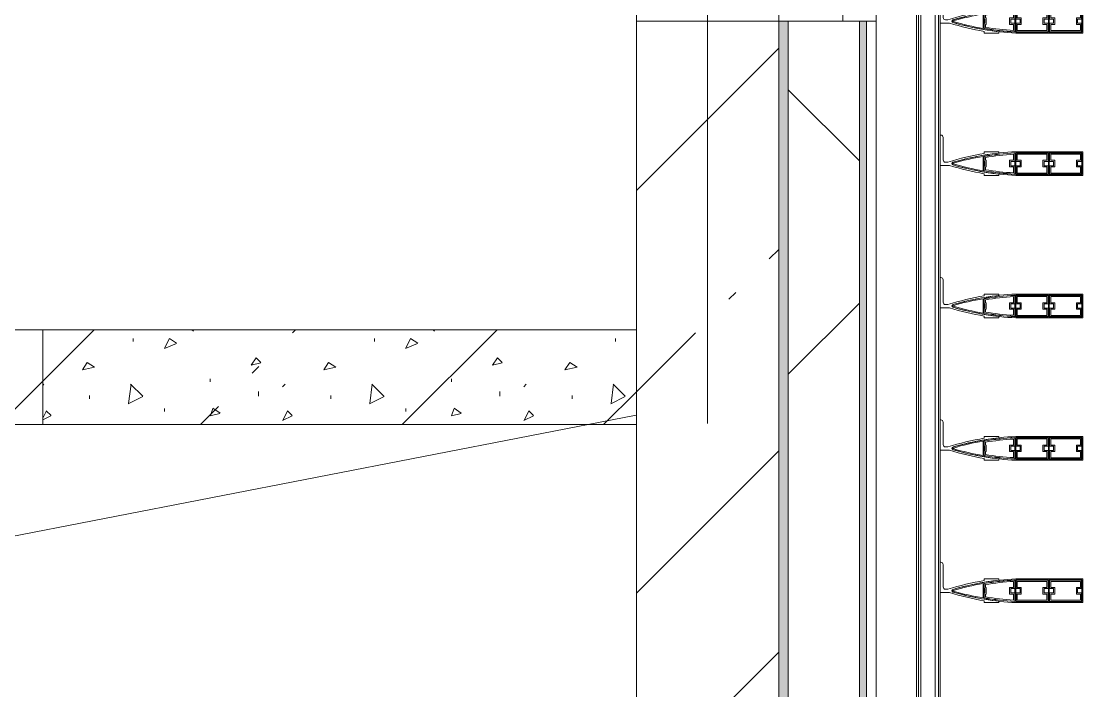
# Model space of a CAD drawing. Header units: millimetres. Extents: x 48966 to 155647, y -43515 to 26217.
# Drawn here: x 127486 to 129722, y -18644 to -17233 of the extents above; entities that cross this region are included whole.
import ezdxf

# ---------------------------------------------------------------- set-up
doc = ezdxf.new("R2010")
doc.units = ezdxf.units.MM
doc.linetypes.add('Осевые', pattern=[6350, 1270, -952.5, 3175, -952.5])
doc.linetypes.add('Сверху', pattern=[793.75, 476.25, -317.5])
for name, color, linetype, lineweight in [('Каркас_Импост', 7, 'Continuous', 9), ('Обобщенные модели', 7, 'Continuous', 9), ('Обобщенные модели-1', 7, 'Continuous', 18), ('Общие ребра', 7, 'Continuous', 9), ('Окна', 7, 'Continuous', 9), ('Окна-2', 7, 'Сверху', 9), ('Оси-2', 7, 'Осевые', 9), ('Остекление', 7, 'Continuous', 9), ('Перекрытия', 7, 'Continuous', 9), ('Стены', 7, 'Continuous', 9), ('Стены-1', 7, 'Continuous', 18), ('Черная _1 сплошная', 7, 'Continuous', 9), ('Штриховка разреза-1', 7, 'Continuous', 9)]:
    doc.layers.add(name, color=color, linetype=linetype, lineweight=lineweight)
doc.layers.add('Окна-1', color=7, linetype='Continuous', lineweight=9, true_color=0x804000)
pattern_1 = [(45, (0, 0), (-424.264, 424.264), [600, -100, 20, -100]), (45, (0, 424), (-424.264, 424.264), [])]
pattern_2 = [(0, (0, 0), (812.8, 203.2), [67.056, -542.544, 67.056, -542.544, -3251.2]), (0, (0, 0), (812.8, 203.2), [-1219.2, 67.056, -1152.144, 67.056, -542.544, -1422.4]), (0, (0, 0), (812.8, 203.2), [-3048, 67.056, -339.344, 67.056, -948.944]), (120, (304.8, 101.6), (-582.37636, 602.30545), [67.056, -542.544, 67.056, -542.544, -3251.2]), (120, (304.8, 101.6), (-582.37636, 602.30545), [-1219.2, 67.056, -1152.144, 67.056, -542.544, -1422.4]), (120, (304.8, 101.6), (-582.37636, 602.30545), [-3048, 67.056, -339.344, 67.056, -948.944]), (240, (406.4, 508), (-230.42364, -805.50545), [67.056, -542.544, 67.056, -542.544, -3251.2]), (240, (406.4, 508), (-230.42364, -805.50545), [-1219.2, 67.056, -1152.144, 67.056, -542.544, -1422.4]), (240, (406.4, 508), (-230.42364, -805.50545), [-3048, 67.056, -339.344, 67.056, -948.944])]
pattern_3 = [(326.31, (-17006.26, -128864), (1066.80005, -533.399), [201.168, -1722.033]), (326.31, (-16974.25, -128853.33), (1066.80005, -533.399), [201.168, -1722.033]), (326.31, (-16974.25, -128917.34), (1066.80005, -533.399), [201.168, -1722.033])]

# ---------------------------------------------------------------- blocks, each defined once
blk = doc.blocks.new('Обвязочная балка 1 - Обвязочная балка 1-1451838-План 5-го этажа на отм_ _12_600')
at = {"layer": 'Обобщенные модели'}
for p, q in [((129380.8, 11567.1), (129380.8, -26882.9)), ((129410.7, -26882.9), (129410.7, 11567.1))]:
    blk.add_line(p, q, dxfattribs=at)
at = {"layer": 'Обобщенные модели-1'}
for p, q in [((129371.6, 11567.1), (129371.6, -26882.9)), ((129375.6, -26882.9), (129375.6, 11567.1)), ((129417.6, 11567.1), (129417.6, -26882.9)), ((129421.6, -26882.9), (129421.6, 11567.1))]:
    blk.add_line(p, q, dxfattribs=at)
blk = doc.blocks.new('Профиль ламели422 - Профиль ламели-1581913-План 5-го этажа на отм_ _12_600')
at = {"layer": 'Обобщенные модели-1'}
for p, q in [((89806.9, 24507.1), (89806.9, 24366.2)), ((89856.9, 24507.1), (89806.9, 24507.1)), ((89809.1, 24436.5), (89809.1, 24504.9)), ((89809.1, 24504.9), (89854.7, 24504.9)), ((89827.4, 24504.4), (89809.6, 24504.4)), ((89809.6, 24504.4), (89809.6, 24437)), ((89812.1, 24439.5), (89812.1, 24501.9)), ((89812.1, 24501.9), (89824.9, 24501.9)), ((89824.9, 24501.9), (89824.9, 24493.5)), ((89827.4, 24496), (89827.4, 24504.4)), ((89854.2, 24504.4), (89836.3, 24504.4)), ((89836.3, 24504.4), (89836.3, 24496)), ((89838.8, 24493.5), (89838.8, 24501.9)), ((89838.8, 24501.9), (89851.7, 24501.9)), ((89851.7, 24501.9), (89851.7, 24439.5)), ((89854.2, 24437), (89854.2, 24504.4)), ((89854.7, 24504.9), (89854.7, 24436.5)), ((89856.9, 24366.2), (89856.9, 24507.1)), ((89824.9, 24493.5), (89838.8, 24493.5)), ((89836.3, 24496), (89827.4, 24496)), ((89854.7, 24436.5), (89809.1, 24436.5)), ((89809.1, 24434.6), (89854.7, 24434.6)), ((89809.1, 24366.2), (89809.1, 24434.6)), ((89809.6, 24437), (89827.4, 24437)), ((89827.4, 24434.1), (89809.6, 24434.1)), ((89809.6, 24434.1), (89809.6, 24366.7)), ((89824.9, 24439.5), (89812.1, 24439.5)), ((89812.1, 24369.2), (89812.1, 24431.6)), ((89812.1, 24431.6), (89824.9, 24431.6)), ((89838.8, 24447.9), (89824.9, 24447.9)), ((89824.9, 24447.9), (89824.9, 24439.5)), ((89824.9, 24431.6), (89824.9, 24423.2)), ((89827.4, 24437), (89827.4, 24445.4)), ((89827.4, 24445.4), (89836.3, 24445.4)), ((89827.4, 24425.7), (89827.4, 24434.1)), ((89836.3, 24445.4), (89836.3, 24437)), ((89836.3, 24437), (89854.2, 24437)), ((89854.2, 24434.1), (89836.3, 24434.1)), ((89836.3, 24434.1), (89836.3, 24425.7)), ((89838.8, 24439.5), (89838.8, 24447.9)), ((89851.7, 24439.5), (89838.8, 24439.5)), ((89838.8, 24423.2), (89838.8, 24431.6)), ((89838.8, 24431.6), (89851.7, 24431.6)), ((89851.7, 24431.6), (89851.7, 24369.2)), ((89854.2, 24366.7), (89854.2, 24434.1)), ((89854.7, 24434.6), (89854.7, 24366.2)), ((89824.9, 24423.2), (89838.8, 24423.2)), ((89836.3, 24425.7), (89827.4, 24425.7)), ((89854.7, 24366.2), (89809.1, 24366.2)), ((89809.1, 24364.3), (89854.6, 24364.3)), ((89809.6, 24366.7), (89827.4, 24366.7)), ((89827.4, 24363.8), (89809.6, 24363.8)), ((89824.9, 24369.2), (89812.1, 24369.2)), ((89838.8, 24377.6), (89824.9, 24377.6)), ((89824.9, 24377.6), (89824.9, 24369.2)), ((89827.4, 24366.7), (89827.4, 24375.1)), ((89827.4, 24375.1), (89836.3, 24375.1)), ((89827.4, 24355.4), (89827.4, 24363.8)), ((89836.3, 24375.1), (89836.3, 24366.7)), ((89836.3, 24366.7), (89854.2, 24366.7)), ((89854.2, 24363.8), (89836.3, 24363.8)), ((89836.3, 24363.8), (89836.3, 24355.4)), ((89838.8, 24369.2), (89838.8, 24377.6)), ((89851.7, 24369.2), (89838.8, 24369.2)), ((89812.2, 24361.3), (89824.9, 24361.3)), ((89824.9, 24361.3), (89824.9, 24352.9)), ((89824.9, 24352.9), (89838.8, 24352.9)), ((89836.3, 24355.4), (89827.4, 24355.4)), ((89838.8, 24352.9), (89838.8, 24361.3)), ((89838.8, 24361.3), (89851.5, 24361.3)), ((89809.8, 24330.1), (89806.9, 24330.1)), ((89806.9, 24330.1), (89806.9, 24299.7)), ((89856.8, 24330.1), (89853.9, 24330.1)), ((89856.8, 24299.7), (89856.8, 24330.1)), ((89806.9, 24299.7), (89810.5, 24299.7)), ((89847.4, 24299.2), (89816.3, 24299.2)), ((89816.6, 24297.3), (89847.1, 24297.3)), ((89816.8, 24299.7), (89827.4, 24299.7)), ((89824.9, 24302.2), (89818.9, 24302.2)), ((89838.8, 24303.5), (89824.9, 24303.5)), ((89824.9, 24303.5), (89824.9, 24302.2)), ((89827.4, 24299.7), (89827.4, 24301)), ((89827.4, 24301), (89836.3, 24301)), ((89836.3, 24301), (89836.3, 24299.7)), ((89836.3, 24299.7), (89846.9, 24299.7)), ((89838.8, 24302.2), (89838.8, 24303.5)), ((89844.8, 24302.2), (89838.8, 24302.2)), ((89853.2, 24299.7), (89856.8, 24299.7)), ((89771.9, 24208.1), (89771.9, 24207.1)), ((89823.9, 24213.1), (89776.9, 24213.1)), ((89828.9, 24223), (89828.9, 24218.1)), ((89835.9, 24207.1), (89835.9, 24226.3)), ((89771.9, 24207.1), (89835.9, 24207.1))]:
    blk.add_line(p, q, dxfattribs=at)
for centre, radius, start, end in [((90380.6, 24394.6), 574.5, 182.8338, 196.2258), ((90380.7, 24394.3), 572.3, 183.0109, 189.5715), ((90380.4, 24395.9), 571.8, 183.2193, 189.6867), ((89283.1, 24394.6), 574.5, 343.7742, 357.1662), ((89283.3, 24395.9), 571.8, 350.3133, 356.7807), ((89283, 24394.3), 572.3, 350.4285, 356.9891), ((90380.5, 24395.6), 569.3, 183.4571, 189.4457), ((89283.2, 24395.6), 569.3, 350.5543, 356.5429), ((90380.6, 24394.6), 574.5, 186.4465, 196.2576), ((89283.1, 24394.6), 574.5, 343.7424, 353.5535), ((90377.1, 24394.6), 574.5, 189.5084, 197.3712), ((90349, 24386.8), 539.8, 189.5428, 196.4344), ((89314.7, 24386.8), 539.8, 343.5656, 350.4572), ((89286.6, 24394.6), 574.5, 342.9661, 350.4916), ((89831.9, 24235.1), 3, 200, 340), ((89831.9, 24234.5), 2.84, 196.2576, 343.7424), ((89831.9, 24234.2), 0.645, 196.4344, 343.5656), ((89776.9, 24208.1), 5, 90, 180), ((89823.9, 24218.1), 5, 270, 0)]:
    blk.add_arc(centre, radius, start, end, dxfattribs=at)
blk = doc.blocks.new('Профиль ламели423 - Профиль ламели-1582177-План 5-го этажа на отм_ _12_600')
at = {"layer": 'Обобщенные модели-1'}
for p, q in [((89806.9, 24507.1), (89806.9, 24366.2)), ((89856.9, 24507.1), (89806.9, 24507.1)), ((89809.1, 24436.5), (89809.1, 24504.9)), ((89809.1, 24504.9), (89854.7, 24504.9)), ((89827.4, 24504.4), (89809.6, 24504.4)), ((89809.6, 24504.4), (89809.6, 24437)), ((89812.1, 24439.5), (89812.1, 24501.9)), ((89812.1, 24501.9), (89824.9, 24501.9)), ((89824.9, 24501.9), (89824.9, 24493.5)), ((89827.4, 24496), (89827.4, 24504.4)), ((89854.2, 24504.4), (89836.3, 24504.4)), ((89836.3, 24504.4), (89836.3, 24496)), ((89838.8, 24493.5), (89838.8, 24501.9)), ((89838.8, 24501.9), (89851.7, 24501.9)), ((89851.7, 24501.9), (89851.7, 24439.5)), ((89854.2, 24437), (89854.2, 24504.4)), ((89854.7, 24504.9), (89854.7, 24436.5)), ((89856.9, 24366.2), (89856.9, 24507.1)), ((89824.9, 24493.5), (89838.8, 24493.5)), ((89836.3, 24496), (89827.4, 24496)), ((89854.7, 24436.5), (89809.1, 24436.5)), ((89809.1, 24434.6), (89854.7, 24434.6)), ((89809.1, 24366.2), (89809.1, 24434.6)), ((89809.6, 24437), (89827.4, 24437)), ((89827.4, 24434.1), (89809.6, 24434.1)), ((89809.6, 24434.1), (89809.6, 24366.7)), ((89824.9, 24439.5), (89812.1, 24439.5)), ((89812.1, 24369.2), (89812.1, 24431.6)), ((89812.1, 24431.6), (89824.9, 24431.6)), ((89838.8, 24447.9), (89824.9, 24447.9)), ((89824.9, 24447.9), (89824.9, 24439.5)), ((89824.9, 24431.6), (89824.9, 24423.2)), ((89827.4, 24437), (89827.4, 24445.4)), ((89827.4, 24445.4), (89836.3, 24445.4)), ((89827.4, 24425.7), (89827.4, 24434.1)), ((89836.3, 24445.4), (89836.3, 24437)), ((89836.3, 24437), (89854.2, 24437)), ((89854.2, 24434.1), (89836.3, 24434.1)), ((89836.3, 24434.1), (89836.3, 24425.7)), ((89838.8, 24439.5), (89838.8, 24447.9)), ((89851.7, 24439.5), (89838.8, 24439.5)), ((89838.8, 24423.2), (89838.8, 24431.6)), ((89838.8, 24431.6), (89851.7, 24431.6)), ((89851.7, 24431.6), (89851.7, 24369.2)), ((89854.2, 24366.7), (89854.2, 24434.1)), ((89854.7, 24434.6), (89854.7, 24366.2)), ((89824.9, 24423.2), (89838.8, 24423.2)), ((89836.3, 24425.7), (89827.4, 24425.7)), ((89854.7, 24366.2), (89809.1, 24366.2)), ((89809.1, 24364.3), (89854.6, 24364.3)), ((89809.6, 24366.7), (89827.4, 24366.7)), ((89827.4, 24363.8), (89809.6, 24363.8)), ((89824.9, 24369.2), (89812.1, 24369.2)), ((89838.8, 24377.6), (89824.9, 24377.6)), ((89824.9, 24377.6), (89824.9, 24369.2)), ((89827.4, 24366.7), (89827.4, 24375.1)), ((89827.4, 24375.1), (89836.3, 24375.1)), ((89827.4, 24355.4), (89827.4, 24363.8)), ((89836.3, 24375.1), (89836.3, 24366.7)), ((89836.3, 24366.7), (89854.2, 24366.7)), ((89854.2, 24363.8), (89836.3, 24363.8)), ((89836.3, 24363.8), (89836.3, 24355.4)), ((89838.8, 24369.2), (89838.8, 24377.6)), ((89851.7, 24369.2), (89838.8, 24369.2)), ((89812.2, 24361.3), (89824.9, 24361.3)), ((89824.9, 24361.3), (89824.9, 24352.9)), ((89824.9, 24352.9), (89838.8, 24352.9)), ((89836.3, 24355.4), (89827.4, 24355.4)), ((89838.8, 24352.9), (89838.8, 24361.3)), ((89838.8, 24361.3), (89851.5, 24361.3)), ((89809.8, 24330.1), (89806.9, 24330.1)), ((89806.9, 24330.1), (89806.9, 24299.7)), ((89856.8, 24330.1), (89853.9, 24330.1)), ((89856.8, 24299.7), (89856.8, 24330.1)), ((89806.9, 24299.7), (89810.5, 24299.7)), ((89847.4, 24299.2), (89816.3, 24299.2)), ((89816.6, 24297.3), (89847.1, 24297.3)), ((89816.8, 24299.7), (89827.4, 24299.7)), ((89824.9, 24302.2), (89818.9, 24302.2)), ((89838.8, 24303.5), (89824.9, 24303.5)), ((89824.9, 24303.5), (89824.9, 24302.2)), ((89827.4, 24299.7), (89827.4, 24301)), ((89827.4, 24301), (89836.3, 24301)), ((89836.3, 24301), (89836.3, 24299.7)), ((89836.3, 24299.7), (89846.9, 24299.7)), ((89838.8, 24302.2), (89838.8, 24303.5)), ((89844.8, 24302.2), (89838.8, 24302.2)), ((89853.2, 24299.7), (89856.8, 24299.7)), ((89771.9, 24208.1), (89771.9, 24207.1)), ((89823.9, 24213.1), (89776.9, 24213.1)), ((89828.9, 24223), (89828.9, 24218.1)), ((89835.9, 24207.1), (89835.9, 24226.3)), ((89771.9, 24207.1), (89835.9, 24207.1))]:
    blk.add_line(p, q, dxfattribs=at)
for centre, radius, start, end in [((90380.6, 24394.6), 574.5, 182.8338, 196.2258), ((90380.7, 24394.3), 572.3, 183.0109, 189.5715), ((90380.4, 24395.9), 571.8, 183.2193, 189.6867), ((89283.1, 24394.6), 574.5, 343.7742, 357.1662), ((89283.3, 24395.9), 571.8, 350.3133, 356.7807), ((89283, 24394.3), 572.3, 350.4285, 356.9891), ((90380.5, 24395.6), 569.3, 183.4571, 189.4457), ((89283.2, 24395.6), 569.3, 350.5543, 356.5429), ((90380.6, 24394.6), 574.5, 186.4465, 196.2576), ((89283.1, 24394.6), 574.5, 343.7424, 353.5535), ((90377.1, 24394.6), 574.5, 189.5084, 197.3712), ((90349, 24386.8), 539.8, 189.5428, 196.4344), ((89314.7, 24386.8), 539.8, 343.5656, 350.4572), ((89286.6, 24394.6), 574.5, 342.9661, 350.4916), ((89831.9, 24235.1), 3, 200, 340), ((89831.9, 24234.5), 2.84, 196.2576, 343.7424), ((89831.9, 24234.2), 0.645, 196.4344, 343.5656), ((89776.9, 24208.1), 5, 90, 180), ((89823.9, 24218.1), 5, 270, 0)]:
    blk.add_arc(centre, radius, start, end, dxfattribs=at)
blk = doc.blocks.new('Профиль ламели424 - Профиль ламели-1582441-План 5-го этажа на отм_ _12_600')
at = {"layer": 'Обобщенные модели-1'}
for p, q in [((89806.9, 24507.1), (89806.9, 24366.2)), ((89856.9, 24507.1), (89806.9, 24507.1)), ((89809.1, 24436.5), (89809.1, 24504.9)), ((89809.1, 24504.9), (89854.7, 24504.9)), ((89827.4, 24504.4), (89809.6, 24504.4)), ((89809.6, 24504.4), (89809.6, 24437)), ((89812.1, 24439.5), (89812.1, 24501.9)), ((89812.1, 24501.9), (89824.9, 24501.9)), ((89824.9, 24501.9), (89824.9, 24493.5)), ((89827.4, 24496), (89827.4, 24504.4)), ((89854.2, 24504.4), (89836.3, 24504.4)), ((89836.3, 24504.4), (89836.3, 24496)), ((89838.8, 24493.5), (89838.8, 24501.9)), ((89838.8, 24501.9), (89851.7, 24501.9)), ((89851.7, 24501.9), (89851.7, 24439.5)), ((89854.2, 24437), (89854.2, 24504.4)), ((89854.7, 24504.9), (89854.7, 24436.5)), ((89856.9, 24366.2), (89856.9, 24507.1)), ((89824.9, 24493.5), (89838.8, 24493.5)), ((89836.3, 24496), (89827.4, 24496)), ((89854.7, 24436.5), (89809.1, 24436.5)), ((89809.1, 24434.6), (89854.7, 24434.6)), ((89809.1, 24366.2), (89809.1, 24434.6)), ((89809.6, 24437), (89827.4, 24437)), ((89827.4, 24434.1), (89809.6, 24434.1)), ((89809.6, 24434.1), (89809.6, 24366.7)), ((89824.9, 24439.5), (89812.1, 24439.5)), ((89812.1, 24369.2), (89812.1, 24431.6)), ((89812.1, 24431.6), (89824.9, 24431.6)), ((89838.8, 24447.9), (89824.9, 24447.9)), ((89824.9, 24447.9), (89824.9, 24439.5)), ((89824.9, 24431.6), (89824.9, 24423.2)), ((89827.4, 24437), (89827.4, 24445.4)), ((89827.4, 24445.4), (89836.3, 24445.4)), ((89827.4, 24425.7), (89827.4, 24434.1)), ((89836.3, 24445.4), (89836.3, 24437)), ((89836.3, 24437), (89854.2, 24437)), ((89854.2, 24434.1), (89836.3, 24434.1)), ((89836.3, 24434.1), (89836.3, 24425.7)), ((89838.8, 24439.5), (89838.8, 24447.9)), ((89851.7, 24439.5), (89838.8, 24439.5)), ((89838.8, 24423.2), (89838.8, 24431.6)), ((89838.8, 24431.6), (89851.7, 24431.6)), ((89851.7, 24431.6), (89851.7, 24369.2)), ((89854.2, 24366.7), (89854.2, 24434.1)), ((89854.7, 24434.6), (89854.7, 24366.2)), ((89824.9, 24423.2), (89838.8, 24423.2)), ((89836.3, 24425.7), (89827.4, 24425.7)), ((89854.7, 24366.2), (89809.1, 24366.2)), ((89809.1, 24364.3), (89854.6, 24364.3)), ((89809.6, 24366.7), (89827.4, 24366.7)), ((89827.4, 24363.8), (89809.6, 24363.8)), ((89824.9, 24369.2), (89812.1, 24369.2)), ((89838.8, 24377.6), (89824.9, 24377.6)), ((89824.9, 24377.6), (89824.9, 24369.2)), ((89827.4, 24366.7), (89827.4, 24375.1)), ((89827.4, 24375.1), (89836.3, 24375.1)), ((89827.4, 24355.4), (89827.4, 24363.8)), ((89836.3, 24375.1), (89836.3, 24366.7)), ((89836.3, 24366.7), (89854.2, 24366.7)), ((89854.2, 24363.8), (89836.3, 24363.8)), ((89836.3, 24363.8), (89836.3, 24355.4)), ((89838.8, 24369.2), (89838.8, 24377.6)), ((89851.7, 24369.2), (89838.8, 24369.2)), ((89812.2, 24361.3), (89824.9, 24361.3)), ((89824.9, 24361.3), (89824.9, 24352.9)), ((89824.9, 24352.9), (89838.8, 24352.9)), ((89836.3, 24355.4), (89827.4, 24355.4)), ((89838.8, 24352.9), (89838.8, 24361.3)), ((89838.8, 24361.3), (89851.5, 24361.3)), ((89809.8, 24330.1), (89806.9, 24330.1)), ((89806.9, 24330.1), (89806.9, 24299.7)), ((89856.8, 24330.1), (89853.9, 24330.1)), ((89856.8, 24299.7), (89856.8, 24330.1)), ((89806.9, 24299.7), (89810.5, 24299.7)), ((89847.4, 24299.2), (89816.3, 24299.2)), ((89816.6, 24297.3), (89847.1, 24297.3)), ((89816.8, 24299.7), (89827.4, 24299.7)), ((89824.9, 24302.2), (89818.9, 24302.2)), ((89838.8, 24303.5), (89824.9, 24303.5)), ((89824.9, 24303.5), (89824.9, 24302.2)), ((89827.4, 24299.7), (89827.4, 24301)), ((89827.4, 24301), (89836.3, 24301)), ((89836.3, 24301), (89836.3, 24299.7)), ((89836.3, 24299.7), (89846.9, 24299.7)), ((89838.8, 24302.2), (89838.8, 24303.5)), ((89844.8, 24302.2), (89838.8, 24302.2)), ((89853.2, 24299.7), (89856.8, 24299.7)), ((89771.9, 24208.1), (89771.9, 24207.1)), ((89823.9, 24213.1), (89776.9, 24213.1)), ((89828.9, 24223), (89828.9, 24218.1)), ((89835.9, 24207.1), (89835.9, 24226.3)), ((89771.9, 24207.1), (89835.9, 24207.1))]:
    blk.add_line(p, q, dxfattribs=at)
for centre, radius, start, end in [((90380.6, 24394.6), 574.5, 182.8338, 196.2258), ((90380.7, 24394.3), 572.3, 183.0109, 189.5715), ((90380.4, 24395.9), 571.8, 183.2193, 189.6867), ((89283.1, 24394.6), 574.5, 343.7742, 357.1662), ((89283.3, 24395.9), 571.8, 350.3133, 356.7807), ((89283, 24394.3), 572.3, 350.4285, 356.9891), ((90380.5, 24395.6), 569.3, 183.4571, 189.4457), ((89283.2, 24395.6), 569.3, 350.5543, 356.5429), ((90380.6, 24394.6), 574.5, 186.4465, 196.2576), ((89283.1, 24394.6), 574.5, 343.7424, 353.5535), ((90377.1, 24394.6), 574.5, 189.5084, 197.3712), ((90349, 24386.8), 539.8, 189.5428, 196.4344), ((89314.7, 24386.8), 539.8, 343.5656, 350.4572), ((89286.6, 24394.6), 574.5, 342.9661, 350.4916), ((89831.9, 24235.1), 3, 200, 340), ((89831.9, 24234.5), 2.84, 196.2576, 343.7424), ((89831.9, 24234.2), 0.645, 196.4344, 343.5656), ((89776.9, 24208.1), 5, 90, 180), ((89823.9, 24218.1), 5, 270, 0)]:
    blk.add_arc(centre, radius, start, end, dxfattribs=at)
blk = doc.blocks.new('Профиль ламели425 - Профиль ламели-1582705-План 5-го этажа на отм_ _12_600')
at = {"layer": 'Обобщенные модели-1'}
for p, q in [((89806.9, 24507.1), (89806.9, 24366.2)), ((89856.9, 24507.1), (89806.9, 24507.1)), ((89809.1, 24436.5), (89809.1, 24504.9)), ((89809.1, 24504.9), (89854.7, 24504.9)), ((89827.4, 24504.4), (89809.6, 24504.4)), ((89809.6, 24504.4), (89809.6, 24437)), ((89812.1, 24439.5), (89812.1, 24501.9)), ((89812.1, 24501.9), (89824.9, 24501.9)), ((89824.9, 24501.9), (89824.9, 24493.5)), ((89827.4, 24496), (89827.4, 24504.4)), ((89854.2, 24504.4), (89836.3, 24504.4)), ((89836.3, 24504.4), (89836.3, 24496)), ((89838.8, 24493.5), (89838.8, 24501.9)), ((89838.8, 24501.9), (89851.7, 24501.9)), ((89851.7, 24501.9), (89851.7, 24439.5)), ((89854.2, 24437), (89854.2, 24504.4)), ((89854.7, 24504.9), (89854.7, 24436.5)), ((89856.9, 24366.2), (89856.9, 24507.1)), ((89824.9, 24493.5), (89838.8, 24493.5)), ((89836.3, 24496), (89827.4, 24496)), ((89854.7, 24436.5), (89809.1, 24436.5)), ((89809.1, 24434.6), (89854.7, 24434.6)), ((89809.1, 24366.2), (89809.1, 24434.6)), ((89809.6, 24437), (89827.4, 24437)), ((89827.4, 24434.1), (89809.6, 24434.1)), ((89809.6, 24434.1), (89809.6, 24366.7)), ((89824.9, 24439.5), (89812.1, 24439.5)), ((89812.1, 24369.2), (89812.1, 24431.6)), ((89812.1, 24431.6), (89824.9, 24431.6)), ((89838.8, 24447.9), (89824.9, 24447.9)), ((89824.9, 24447.9), (89824.9, 24439.5)), ((89824.9, 24431.6), (89824.9, 24423.2)), ((89827.4, 24437), (89827.4, 24445.4)), ((89827.4, 24445.4), (89836.3, 24445.4)), ((89827.4, 24425.7), (89827.4, 24434.1)), ((89836.3, 24445.4), (89836.3, 24437)), ((89836.3, 24437), (89854.2, 24437)), ((89854.2, 24434.1), (89836.3, 24434.1)), ((89836.3, 24434.1), (89836.3, 24425.7)), ((89838.8, 24439.5), (89838.8, 24447.9)), ((89851.7, 24439.5), (89838.8, 24439.5)), ((89838.8, 24423.2), (89838.8, 24431.6)), ((89838.8, 24431.6), (89851.7, 24431.6)), ((89851.7, 24431.6), (89851.7, 24369.2)), ((89854.2, 24366.7), (89854.2, 24434.1)), ((89854.7, 24434.6), (89854.7, 24366.2)), ((89824.9, 24423.2), (89838.8, 24423.2)), ((89836.3, 24425.7), (89827.4, 24425.7)), ((89854.7, 24366.2), (89809.1, 24366.2)), ((89809.1, 24364.3), (89854.6, 24364.3)), ((89809.6, 24366.7), (89827.4, 24366.7)), ((89827.4, 24363.8), (89809.6, 24363.8)), ((89824.9, 24369.2), (89812.1, 24369.2)), ((89838.8, 24377.6), (89824.9, 24377.6)), ((89824.9, 24377.6), (89824.9, 24369.2)), ((89827.4, 24366.7), (89827.4, 24375.1)), ((89827.4, 24375.1), (89836.3, 24375.1)), ((89827.4, 24355.4), (89827.4, 24363.8)), ((89836.3, 24375.1), (89836.3, 24366.7)), ((89836.3, 24366.7), (89854.2, 24366.7)), ((89854.2, 24363.8), (89836.3, 24363.8)), ((89836.3, 24363.8), (89836.3, 24355.4)), ((89838.8, 24369.2), (89838.8, 24377.6)), ((89851.7, 24369.2), (89838.8, 24369.2)), ((89812.2, 24361.3), (89824.9, 24361.3)), ((89824.9, 24361.3), (89824.9, 24352.9)), ((89824.9, 24352.9), (89838.8, 24352.9)), ((89836.3, 24355.4), (89827.4, 24355.4)), ((89838.8, 24352.9), (89838.8, 24361.3)), ((89838.8, 24361.3), (89851.5, 24361.3)), ((89809.8, 24330.1), (89806.9, 24330.1)), ((89806.9, 24330.1), (89806.9, 24299.7)), ((89856.8, 24330.1), (89853.9, 24330.1)), ((89856.8, 24299.7), (89856.8, 24330.1)), ((89806.9, 24299.7), (89810.5, 24299.7)), ((89847.4, 24299.2), (89816.3, 24299.2)), ((89816.6, 24297.3), (89847.1, 24297.3)), ((89816.8, 24299.7), (89827.4, 24299.7)), ((89824.9, 24302.2), (89818.9, 24302.2)), ((89838.8, 24303.5), (89824.9, 24303.5)), ((89824.9, 24303.5), (89824.9, 24302.2)), ((89827.4, 24299.7), (89827.4, 24301)), ((89827.4, 24301), (89836.3, 24301)), ((89836.3, 24301), (89836.3, 24299.7)), ((89836.3, 24299.7), (89846.9, 24299.7)), ((89838.8, 24302.2), (89838.8, 24303.5)), ((89844.8, 24302.2), (89838.8, 24302.2)), ((89853.2, 24299.7), (89856.8, 24299.7)), ((89771.9, 24208.1), (89771.9, 24207.1)), ((89823.9, 24213.1), (89776.9, 24213.1)), ((89828.9, 24223), (89828.9, 24218.1)), ((89835.9, 24207.1), (89835.9, 24226.3)), ((89771.9, 24207.1), (89835.9, 24207.1))]:
    blk.add_line(p, q, dxfattribs=at)
for centre, radius, start, end in [((90380.6, 24394.6), 574.5, 182.8338, 196.2258), ((90380.7, 24394.3), 572.3, 183.0109, 189.5715), ((90380.4, 24395.9), 571.8, 183.2193, 189.6867), ((89283.1, 24394.6), 574.5, 343.7742, 357.1662), ((89283.3, 24395.9), 571.8, 350.3133, 356.7807), ((89283, 24394.3), 572.3, 350.4285, 356.9891), ((90380.5, 24395.6), 569.3, 183.4571, 189.4457), ((89283.2, 24395.6), 569.3, 350.5543, 356.5429), ((90380.6, 24394.6), 574.5, 186.4465, 196.2576), ((89283.1, 24394.6), 574.5, 343.7424, 353.5535), ((90377.1, 24394.6), 574.5, 189.5084, 197.3712), ((90349, 24386.8), 539.8, 189.5428, 196.4344), ((89314.7, 24386.8), 539.8, 343.5656, 350.4572), ((89286.6, 24394.6), 574.5, 342.9661, 350.4916), ((89831.9, 24235.1), 3, 200, 340), ((89831.9, 24234.5), 2.84, 196.2576, 343.7424), ((89831.9, 24234.2), 0.645, 196.4344, 343.5656), ((89776.9, 24208.1), 5, 90, 180), ((89823.9, 24218.1), 5, 270, 0)]:
    blk.add_arc(centre, radius, start, end, dxfattribs=at)
blk = doc.blocks.new('Профиль ламели426 - Профиль ламели-1582969-План 5-го этажа на отм_ _12_600')
at = {"layer": 'Обобщенные модели-1'}
for p, q in [((89806.9, 24507.1), (89806.9, 24366.2)), ((89856.9, 24507.1), (89806.9, 24507.1)), ((89809.1, 24436.5), (89809.1, 24504.9)), ((89809.1, 24504.9), (89854.7, 24504.9)), ((89827.4, 24504.4), (89809.6, 24504.4)), ((89809.6, 24504.4), (89809.6, 24437)), ((89812.1, 24439.5), (89812.1, 24501.9)), ((89812.1, 24501.9), (89824.9, 24501.9)), ((89824.9, 24501.9), (89824.9, 24493.5)), ((89827.4, 24496), (89827.4, 24504.4)), ((89854.2, 24504.4), (89836.3, 24504.4)), ((89836.3, 24504.4), (89836.3, 24496)), ((89838.8, 24493.5), (89838.8, 24501.9)), ((89838.8, 24501.9), (89851.7, 24501.9)), ((89851.7, 24501.9), (89851.7, 24439.5)), ((89854.2, 24437), (89854.2, 24504.4)), ((89854.7, 24504.9), (89854.7, 24436.5)), ((89856.9, 24366.2), (89856.9, 24507.1)), ((89824.9, 24493.5), (89838.8, 24493.5)), ((89836.3, 24496), (89827.4, 24496)), ((89854.7, 24436.5), (89809.1, 24436.5)), ((89809.1, 24434.6), (89854.7, 24434.6)), ((89809.1, 24366.2), (89809.1, 24434.6)), ((89809.6, 24437), (89827.4, 24437)), ((89827.4, 24434.1), (89809.6, 24434.1)), ((89809.6, 24434.1), (89809.6, 24366.7)), ((89824.9, 24439.5), (89812.1, 24439.5)), ((89812.1, 24369.2), (89812.1, 24431.6)), ((89812.1, 24431.6), (89824.9, 24431.6)), ((89838.8, 24447.9), (89824.9, 24447.9)), ((89824.9, 24447.9), (89824.9, 24439.5)), ((89824.9, 24431.6), (89824.9, 24423.2)), ((89827.4, 24437), (89827.4, 24445.4)), ((89827.4, 24445.4), (89836.3, 24445.4)), ((89827.4, 24425.7), (89827.4, 24434.1)), ((89836.3, 24445.4), (89836.3, 24437)), ((89836.3, 24437), (89854.2, 24437)), ((89854.2, 24434.1), (89836.3, 24434.1)), ((89836.3, 24434.1), (89836.3, 24425.7)), ((89838.8, 24439.5), (89838.8, 24447.9)), ((89851.7, 24439.5), (89838.8, 24439.5)), ((89838.8, 24423.2), (89838.8, 24431.6)), ((89838.8, 24431.6), (89851.7, 24431.6)), ((89851.7, 24431.6), (89851.7, 24369.2)), ((89854.2, 24366.7), (89854.2, 24434.1)), ((89854.7, 24434.6), (89854.7, 24366.2)), ((89824.9, 24423.2), (89838.8, 24423.2)), ((89836.3, 24425.7), (89827.4, 24425.7)), ((89854.7, 24366.2), (89809.1, 24366.2)), ((89809.1, 24364.3), (89854.6, 24364.3)), ((89809.6, 24366.7), (89827.4, 24366.7)), ((89827.4, 24363.8), (89809.6, 24363.8)), ((89824.9, 24369.2), (89812.1, 24369.2)), ((89838.8, 24377.6), (89824.9, 24377.6)), ((89824.9, 24377.6), (89824.9, 24369.2)), ((89827.4, 24366.7), (89827.4, 24375.1)), ((89827.4, 24375.1), (89836.3, 24375.1)), ((89827.4, 24355.4), (89827.4, 24363.8)), ((89836.3, 24375.1), (89836.3, 24366.7)), ((89836.3, 24366.7), (89854.2, 24366.7)), ((89854.2, 24363.8), (89836.3, 24363.8)), ((89836.3, 24363.8), (89836.3, 24355.4)), ((89838.8, 24369.2), (89838.8, 24377.6)), ((89851.7, 24369.2), (89838.8, 24369.2)), ((89812.2, 24361.3), (89824.9, 24361.3)), ((89824.9, 24361.3), (89824.9, 24352.9)), ((89824.9, 24352.9), (89838.8, 24352.9)), ((89836.3, 24355.4), (89827.4, 24355.4)), ((89838.8, 24352.9), (89838.8, 24361.3)), ((89838.8, 24361.3), (89851.5, 24361.3)), ((89809.8, 24330.1), (89806.9, 24330.1)), ((89806.9, 24330.1), (89806.9, 24299.7)), ((89856.8, 24330.1), (89853.9, 24330.1)), ((89856.8, 24299.7), (89856.8, 24330.1)), ((89806.9, 24299.7), (89810.5, 24299.7)), ((89847.4, 24299.2), (89816.3, 24299.2)), ((89816.6, 24297.3), (89847.1, 24297.3)), ((89816.8, 24299.7), (89827.4, 24299.7)), ((89824.9, 24302.2), (89818.9, 24302.2)), ((89838.8, 24303.5), (89824.9, 24303.5)), ((89824.9, 24303.5), (89824.9, 24302.2)), ((89827.4, 24299.7), (89827.4, 24301)), ((89827.4, 24301), (89836.3, 24301)), ((89836.3, 24301), (89836.3, 24299.7)), ((89836.3, 24299.7), (89846.9, 24299.7)), ((89838.8, 24302.2), (89838.8, 24303.5)), ((89844.8, 24302.2), (89838.8, 24302.2)), ((89853.2, 24299.7), (89856.8, 24299.7)), ((89771.9, 24208.1), (89771.9, 24207.1)), ((89823.9, 24213.1), (89776.9, 24213.1)), ((89828.9, 24223), (89828.9, 24218.1)), ((89835.9, 24207.1), (89835.9, 24226.3)), ((89771.9, 24207.1), (89835.9, 24207.1))]:
    blk.add_line(p, q, dxfattribs=at)
for centre, radius, start, end in [((90380.6, 24394.6), 574.5, 182.8338, 196.2258), ((90380.7, 24394.3), 572.3, 183.0109, 189.5715), ((90380.4, 24395.9), 571.8, 183.2193, 189.6867), ((89283.1, 24394.6), 574.5, 343.7742, 357.1662), ((89283.3, 24395.9), 571.8, 350.3133, 356.7807), ((89283, 24394.3), 572.3, 350.4285, 356.9891), ((90380.5, 24395.6), 569.3, 183.4571, 189.4457), ((89283.2, 24395.6), 569.3, 350.5543, 356.5429), ((90380.6, 24394.6), 574.5, 186.4465, 196.2576), ((89283.1, 24394.6), 574.5, 343.7424, 353.5535), ((90377.1, 24394.6), 574.5, 189.5084, 197.3712), ((90349, 24386.8), 539.8, 189.5428, 196.4344), ((89314.7, 24386.8), 539.8, 343.5656, 350.4572), ((89286.6, 24394.6), 574.5, 342.9661, 350.4916), ((89831.9, 24235.1), 3, 200, 340), ((89831.9, 24234.5), 2.84, 196.2576, 343.7424), ((89831.9, 24234.2), 0.645, 196.4344, 343.5656), ((89776.9, 24208.1), 5, 90, 180), ((89823.9, 24218.1), 5, 270, 0)]:
    blk.add_arc(centre, radius, start, end, dxfattribs=at)
blk = doc.blocks.new('Окно 2-Распашное - Один переплет с многокамерным стеклопакетом - 30674-99 - ОК-1 1200-1800-V30-План 5-го этажа на отм_ _12_600')
at = {"layer": 'Остекление'}
h = blk.add_hatch(dxfattribs=at)
h.set_pattern_fill('FP_22', color=256, style=0, pattern_type=2)
h.set_pattern_definition(pattern_3)
h.paths.add_polyline_path([(-70, 66.5), (-458, 66.5), (-458, 62.5), (-70, 62.5)], flags=0)
h.paths.add_polyline_path([(-70, 38.5), (-458, 38.5), (-458, 34.5), (-70, 34.5)], flags=0)
h = blk.add_hatch(dxfattribs=at)
h.set_pattern_fill('FP_22', color=256, style=0, pattern_type=2)
h.set_pattern_definition(pattern_3)
h.paths.add_polyline_path([(458, 66.5), (70, 66.5), (70, 62.5), (458, 62.5)], flags=0)
h.paths.add_polyline_path([(458, 34.5), (458, 38.5), (70, 38.5), (70, 34.5), (405.2, 34.5)], flags=0)
at = {"layer": 'Каркас_Импост'}
for p, q in [((-550, 102.5), (-550, 32.5)), ((-487, 102.5), (-550, 102.5)), ((-487, 88.5), (-487, 102.5)), ((-487, 102.5), (-41, 102.5)), ((-487, 88.5), (-487, 102.5)), ((41, 102.5), (-41, 102.5)), ((-41, 102.5), (-41, 88.5)), ((-41, 88.5), (-41, 102.5)), ((41, 88.5), (41, 102.5)), ((41, 102.5), (487, 102.5)), ((41, 102.5), (41, 88.5)), ((550, 102.5), (487, 102.5)), ((487, 102.5), (487, 88.5)), ((487, 102.5), (487, 88.5)), ((550, 32.5), (550, 102.5)), ((-507, 32.5), (-507, 88.5)), ((-507, 88.5), (-487, 88.5)), ((-21, 88.5), (-507, 88.5)), ((-507, 32.5), (-507, 88.5)), ((-438, 86.5), (-495, 86.5)), ((-495, 86.5), (-495, 30.5)), ((-41, 88.5), (-487, 88.5)), ((-438, 66.5), (-438, 86.5)), ((-90, 86.5), (-438, 86.5)), ((-438, 86.5), (-438, 66.5)), ((-33, 86.5), (-90, 86.5)), ((-90, 86.5), (-90, 66.5)), ((-90, 86.5), (-90, 66.5)), ((-41, 88.5), (-21, 88.5)), ((-33, 30.5), (-33, 86.5)), ((-21, 88.5), (-21, 32.5)), ((-21, 32.5), (-21, 88.5)), ((21, 32.5), (21, 88.5)), ((21, 88.5), (41, 88.5)), ((21, 88.5), (21, 32.5)), ((507, 88.5), (21, 88.5)), ((90, 86.5), (33, 86.5)), ((33, 86.5), (33, 30.5)), ((487, 88.5), (41, 88.5)), ((90, 66.5), (90, 86.5)), ((90, 66.5), (90, 86.5)), ((438, 86.5), (90, 86.5)), ((438, 86.5), (438, 66.5)), ((495, 86.5), (438, 86.5)), ((438, 66.5), (438, 86.5)), ((487, 88.5), (507, 88.5)), ((495, 30.5), (495, 86.5)), ((507, 88.5), (507, 32.5)), ((507, 88.5), (507, 32.5)), ((-458, 34.5), (-458, 66.5)), ((-458, 66.5), (-438, 66.5)), ((-70, 66.5), (-458, 66.5)), ((-458, 66.5), (-458, 34.5)), ((-438, 66.5), (-90, 66.5)), ((-90, 66.5), (-70, 66.5)), ((-70, 66.5), (-70, 34.5)), ((-70, 66.5), (-70, 34.5)), ((70, 34.5), (70, 66.5)), ((70, 66.5), (90, 66.5)), ((458, 66.5), (70, 66.5)), ((70, 34.5), (70, 66.5)), ((90, 66.5), (438, 66.5)), ((438, 66.5), (458, 66.5)), ((458, 66.5), (458, 34.5)), ((458, 34.5), (458, 66.5)), ((-550, 32.5), (-507, 32.5)), ((-495, 30.5), (-515, 30.5)), ((-515, 30.5), (-515, 16.5)), ((-495, 32.5), (-507, 32.5)), ((-438, 34.5), (-458, 34.5)), ((-458, 34.5), (-70, 34.5)), ((-438, 16.5), (-438, 34.5)), ((-90, 34.5), (-438, 34.5)), ((-438, 34.5), (-438, 16.5)), ((-70, 34.5), (-90, 34.5)), ((-90, 34.5), (-90, 16.5)), ((-90, 34.5), (-90, 16.5)), ((-21, 32.5), (-33, 32.5)), ((-13, 30.5), (-33, 30.5)), ((-21, 32.5), (21, 32.5)), ((-13, 16.5), (-13, 30.5)), ((33, 30.5), (13, 30.5)), ((13, 30.5), (13, 16.5)), ((33, 32.5), (21, 32.5)), ((90, 34.5), (70, 34.5)), ((70, 34.5), (458, 34.5)), ((90, 16.5), (90, 34.5)), ((90, 16.5), (90, 34.5)), ((438, 34.5), (90, 34.5)), ((458, 34.5), (438, 34.5)), ((438, 34.5), (438, 16.5)), ((438, 16.5), (438, 34.5)), ((507, 32.5), (495, 32.5)), ((515, 30.5), (495, 30.5)), ((507, 32.5), (550, 32.5)), ((515, 16.5), (515, 30.5)), ((-515, 16.5), (-438, 16.5)), ((-438, 16.5), (-90, 16.5)), ((-90, 16.5), (-13, 16.5)), ((13, 16.5), (90, 16.5)), ((90, 16.5), (438, 16.5)), ((438, 16.5), (515, 16.5))]:
    blk.add_line(p, q, dxfattribs=at)
at = {"layer": 'Окна'}
for p, q in [((-437.6, 102.5), (-487, 102.5)), ((-487, 102.5), (-474.6, 102.5)), ((-53.3, 102.5), (-41, 102.5)), ((53.3, 102.5), (41, 102.5)), ((438.2, 102.5), (487, 102.5)), ((487, 102.5), (474.8, 102.5)), ((-70, 62.5), (-458, 62.5)), ((-458, 52.5), (-458, 62.5)), ((-458, 52.5), (-70, 52.5)), ((-70, 48.5), (-458, 48.5)), ((-458, 38.5), (-458, 48.5)), ((-85, 62.5), (-443, 62.5)), ((-443, 52.5), (-85, 52.5)), ((-85, 48.5), (-443, 48.5)), ((-70, 62.5), (-70, 52.5)), ((-70, 48.5), (-70, 38.5)), ((70, 52.5), (70, 62.5)), ((458, 62.5), (70, 62.5)), ((70, 52.5), (458, 52.5)), ((70, 38.5), (70, 48.5)), ((458, 48.5), (70, 48.5)), ((443, 62.5), (85, 62.5)), ((85, 52.5), (443, 52.5)), ((443, 48.5), (85, 48.5)), ((458, 62.5), (458, 52.5)), ((458, 48.5), (458, 38.5)), ((-458, 38.5), (-70, 38.5)), ((-443, 38.5), (-85, 38.5)), ((70, 38.5), (458, 38.5)), ((85, 38.5), (443, 38.5))]:
    blk.add_line(p, q, dxfattribs=at)
at = {"layer": 'Окна-1'}
for p, q in [((-600, 102.5), (-600, 32.5)), ((-550, 102.5), (-600, 102.5)), ((-550, 32.5), (-550, 102.5)), ((550, 102.5), (-550, 102.5)), ((-550, 32.5), (-550, 102.5)), ((600, 102.5), (550, 102.5)), ((550, 102.5), (550, 32.5)), ((550, 32.5), (550, 102.5)), ((600, 32.5), (600, 102.5)), ((-600, 32.5), (-550, 32.5)), ((-550, 32.5), (-495, 32.5)), ((-33, 32.5), (33, 32.5)), ((495, 32.5), (550, 32.5)), ((550, 32.5), (600, 32.5))]:
    blk.add_line(p, q, dxfattribs=at)
at = {"layer": 'Остекление'}
for p, q in [((-70, 66.5), (-458, 66.5)), ((-458, 66.5), (-458, 62.5)), ((-458, 62.5), (-70, 62.5)), ((-70, 52.5), (-458, 52.5)), ((-458, 52.5), (-458, 48.5)), ((-458, 48.5), (-70, 48.5)), ((-70, 62.5), (-70, 66.5)), ((-70, 48.5), (-70, 52.5)), ((70, 66.5), (70, 62.5)), ((458, 66.5), (70, 66.5)), ((70, 62.5), (458, 62.5)), ((70, 52.5), (70, 48.5)), ((458, 52.5), (70, 52.5)), ((70, 48.5), (458, 48.5)), ((458, 62.5), (458, 66.5)), ((458, 48.5), (458, 52.5)), ((-70, 38.5), (-458, 38.5)), ((-458, 38.5), (-458, 34.5)), ((-458, 34.5), (-70, 34.5)), ((-70, 34.5), (-70, 38.5)), ((70, 38.5), (70, 34.5)), ((458, 38.5), (70, 38.5)), ((70, 34.5), (458, 34.5)), ((458, 34.5), (458, 38.5))]:
    blk.add_line(p, q, dxfattribs=at)
blk = doc.blocks.new('M_Окно-Квадратный проем - 1200 x 1800 mm-1796776-План 5-го этажа на отм_ _12_600')
at = {"layer": 'Окна'}
for p, q in [((-608.2, -150), (-608.2, 150)), ((591.8, 150), (591.8, -150))]:
    blk.add_line(p, q, dxfattribs=at)
at = {"layer": 'Окна-2'}
for p, q in [((-608.2, 150), (591.8, 150)), ((591.8, -150), (-608.2, -150))]:
    blk.add_line(p, q, dxfattribs=at)

msp = doc.modelspace()

# ---------------------------------------------------------------- hatches: boundary and pattern name
at = {"layer": 'Штриховка разреза-1'}
h = msp.add_hatch(dxfattribs=at)
h.set_pattern_fill('FP_8', color=256, style=0, pattern_type=2)
h.set_pattern_definition(pattern_2)
h.paths.add_polyline_path([(129101.5, -26882.9), (129101.5, -25632.9), (129081.5, -25632.9), (129081.5, -26882.9)], flags=0)
h.paths.add_polyline_path([(129101.5, -24432.9), (129101.5, -23232.9), (129081.5, -23232.9), (129081.5, -24432.9)], flags=0)
h.paths.add_polyline_path([(129101.5, -22032.9), (129101.5, -17232.9), (129081.5, -17232.9), (129081.5, -22032.9)], flags=0)
h.paths.add_polyline_path([(129101.5, -16032.9), (129101.5, 9767.1), (129081.5, 9767.1), (129081.5, -16032.9)], flags=0)
h.paths.add_polyline_path([(129081.5, 10967.1), (129101.5, 10967.1), (129101.5, 11593.3), (129081.5, 11593.3), (129081.5, 11127.6)], flags=0)
h = msp.add_hatch(dxfattribs=at)
h.set_pattern_fill('FP_9', color=256, style=0, pattern_type=2)
h.set_pattern_definition([(45, (0, 0), (-707.107, 707.107), []), (135, (0, 0), (-707.107, -707.107), [])])
h.paths.add_polyline_path([(129101.5, -26882.9), (129251.5, -26882.4), (129251.5, -25632.9), (129101.5, -25632.9), (129101.5, -26882.4)], flags=0)
h.paths.add_polyline_path([(129216.5, -24432.9), (129251.5, -24432.9), (129251.5, -23232.9), (129101.5, -23232.9), (129101.5, -24432.9)], flags=0)
h.paths.add_polyline_path([(129216.5, -22032.9), (129251.5, -22032.9), (129251.5, -17232.9), (129101.5, -17232.9), (129101.5, -22032.9)], flags=0)
h.paths.add_polyline_path([(129101.5, -16032.9), (129251.5, -16032.9), (129251.5, 9767.1), (129101.5, 9767.1), (129101.5, -15950.7)], flags=0)
h.paths.add_polyline_path([(129101.5, 10967.1), (129251.5, 10967.1), (129251.5, 11593.3), (129101.5, 11593.3), (129101.5, 11127.6)], flags=0)
h = msp.add_hatch(dxfattribs=at)
h.set_pattern_fill('FP_8', color=256, style=0, pattern_type=2)
h.set_pattern_definition(pattern_2)
h.paths.add_polyline_path([(129258.7, -26882.9), (129266.5, -26882.4), (129266.5, -25632.9), (129251.5, -25632.9), (129251.5, -26882.9)], flags=0)
h.paths.add_polyline_path([(129251.5, -24432.9), (129266.5, -24432.9), (129266.5, -23232.9), (129251.5, -23232.9), (129251.5, -24421.4)], flags=0)
h.paths.add_polyline_path([(129251.5, -22032.9), (129266.5, -22032.9), (129266.5, -17232.9), (129251.5, -17232.9), (129251.5, -21960.3)], flags=0)
h.paths.add_polyline_path([(129251.5, -16032.9), (129266.5, -16032.9), (129266.5, 9767.1), (129251.5, 9767.1), (129251.5, -15944.3)], flags=0)
h.paths.add_polyline_path([(129251.5, 10967.1), (129266.5, 10967.1), (129266.5, 11593.3), (129251.5, 11593.3), (129251.5, 11127.6)], flags=0)
h = msp.add_hatch(dxfattribs=at)
h.set_pattern_fill('FP_2', color=256, style=0, pattern_type=2)
h.set_pattern_definition(pattern_1)
h.paths.add_polyline_path([(129081.6, -26882.9), (129081.6, -25632.9), (128781.6, -25632.9), (128781.6, -26882.9), (129050.4, -26882.9)], flags=0)
h.paths.add_polyline_path([(128781.6, -24432.9), (129081.6, -24432.9), (129081.6, -23232.9), (128781.6, -23232.9), (128781.6, -24421.4)], flags=0)
h.paths.add_polyline_path([(128781.6, -22032.9), (129081.6, -22032.9), (129081.6, -17232.9), (128781.6, -17232.9), (128781.6, -21139.9)], flags=0)
h.paths.add_polyline_path([(129050.4, -16032.9), (129081.6, -16032.9), (129081.6, 9767.1), (128781.6, 9767.1), (128781.6, -16032.9)], flags=0)
h.paths.add_polyline_path([(128781.6, 10967.1), (129081.6, 10967.1), (129081.6, 11567.1), (128781.6, 11567.1)], flags=0)
h = msp.add_hatch(dxfattribs=at)
h.set_pattern_fill('FP_2', color=256, style=0, pattern_type=2)
h.set_pattern_definition(pattern_1)
h.paths.add_polyline_path([(128781.6, -18082.9), (128781.6, -17882.9), (126881.6, -17882.9), (126881.6, -18082.9), (128217.5, -18082.9)], flags=0)
h = msp.add_hatch(dxfattribs=at)
h.set_pattern_fill('FP_5', color=256, style=0, pattern_type=2)
h.set_pattern_definition([(315, (203.2, 20.32), (507.9997, 0), [7.184, -711.236]), (63.435, (279.4, 76.2), (-0.0009, 508.0002), [11.359, -1124.563]), (90, (121.9, 60.96), (-508, 508), [10.16, -497.84]), (315, (0, 127), (507.9997, 0), [7.184, -711.236]), (270, (330.2, 40.64), (508, -508), [6.706, -501.294]), (270, (213.36, 386.1), (508, -508), [6.706, -501.294]), (45, (284.48, 441.96), (0, 507.9997), [7.184, -711.236]), (90, (182.9, 182.9), (-508, 508), [6.706, -501.294]), (90, (121.9, 259.1), (-508, 508), [6.706, -501.294]), (270, (279.4, 238.76), (508, -508), [6.706, -501.294]), (45, (127, 426.72), (0, 507.9997), [7.184, -711.236]), (45, (20.32, 284.48), (0, 507.9997), [7.184, -711.236]), (270, (10.16, 492.76), (508, -508), [6.706, -501.294]), (315, (335.28, 406.4), (507.9997, 0), [7.184, -711.236]), (90, (477.5, 71.1), (-508, 508), [6.706, -501.294]), (315, (355.6, 137.16), (507.9997, 0), [7.184, -711.236]), (90, (477.5, 264.16), (-508, 508), [10.16, -497.84]), (90, (482.6, 436.9), (-508, 508), [6.706, -501.294]), (90, (375.9, 294.64), (-508, 508), [6.706, -501.294]), (315, (360.68, 497.84), (507.9997, 0), [7.184, -711.236]), (0, (477.5, 497.84), (508, 508), [6.706, -501.294]), (315, (91.44, 508), (507.9997, 0), [7.184, -711.236]), (270, (233.7, 132.1), (508, -508), [6.706, -501.294]), (0, (452.1, 172.7), (508, 508), [6.706, -501.294]), (56.31, (274.32, 5.08), (507.99879, 1016.00085), [18.316, -1813.304]), (315, (284.48, 20.32), (507.9997, 0), [14.368, -704.052]), (194.036, (294.64, 10.16), (-1524.00192, -507.99336), [20.945, -2073.592]), (60.255, (30.48, 45.72), (508.00199, 1015.99946), [40.956, -4054.671]), (293.199, (50.8, 81.28), (508.006508, -1015.996307), [38.688, -3830.124]), (180, (66.04, 45.7), (-508, -508), [35.56, -472.44]), (63.435, (20.32, 213.36), (-0.0009, 508.0002), [22.718, -1113.204]), (315, (30.48, 233.68), (507.9997, 0), [14.368, -704.052]), (206.565, (40.64, 223.52), (-508.00066, -508.0002), [22.718, -1113.204]), (66.801, (386.08, 50.8), (1016.01901, 2539.993042), [38.688, -3830.124]), (296.565, (401.32, 86.36), (508.0002, -508.00066), [34.078, -1101.845]), (189.462, (416.56, 55.88), (-2540.002556, -507.985985), [30.901, -3059.143]), (82.875, (203.2, 248.92), (-0.000517, 507.999884), [40.956, -4054.671]), (315, (208.28, 289.56), (507.9997, 0), [35.921, -682.5]), (206.565, (233.68, 264.16), (-508.00066, -508.0002), [34.078, -1101.845]), (71.565, (375.92, 223.52), (0.00014, 507.99998), [16.064, -1590.373]), (326.31, (381, 238.76), (1016.00085, -507.99879), [18.316, -1813.304]), (194.036, (396.24, 228.6), (-1524.00192, -507.99336), [20.945, -2073.592]), (60.255, (167.64, 472.44), (508.00199, 1015.99946), [40.956, -4054.671]), (288.435, (187.96, 508), (508.0012, -1015.99951), [32.129, -1574.308]), (189.462, (198.12, 477.52), (-2540.002556, -507.985985), [30.901, -3059.143]), (63.435, (40.64, 411.48), (-0.0009, 508.0002), [34.078, -1101.845]), (296.565, (55.88, 441.96), (508.0002, -508.00066), [34.078, -1101.845]), (180, (71.1, 411.5), (-508, -508), [30.48, -477.52]), (56.31, (106.68, 320.04), (507.99879, 1016.00085), [18.316, -1813.304]), (326.31, (116.84, 335.28), (1016.00085, -507.99879), [18.316, -1813.304]), (191.31, (132.08, 325.12), (-2031.99947, -508.00241), [25.903, -2564.399]), (63.435, (279.4, 365.76), (-0.0009, 508.0002), [22.718, -1113.204]), (326.31, (289.56, 386.08), (1016.00085, -507.99879), [18.316, -1813.304]), (201.801, (304.8, 375.92), (-1016.00392, -507.992605), [27.357, -2708.307]), (60.255, (391.16, 416.56), (508.00199, 1015.99946), [40.956, -4054.671]), (288.435, (411.48, 452.12), (508.0012, -1015.99951), [32.129, -1574.308]), (189.462, (421.64, 421.64), (-2540.002556, -507.985985), [30.901, -3059.143]), (56.31, (462.28, 330.2), (507.99879, 1016.00085), [18.316, -1813.304]), (315, (472.44, 345.44), (507.9997, 0), [14.368, -704.052]), (194.036, (482.6, 335.28), (-1524.00192, -507.99336), [20.945, -2073.592])])
h.paths.add_polyline_path([(128781.6, -18082.9), (128781.6, -17882.9), (127531.6, -17882.9), (127531.6, -18082.9), (128217.5, -18082.9)], flags=0)

# ---------------------------------------------------------------- linework, layer by layer
at = {"layer": 'Общие ребра'}
for p, q in [((128781.6, -17232.9), (128781.6, -17880.9)), ((129101.5, -22032.9), (129101.5, -17232.9)), ((129251.5, -22032.9), (129251.5, -17232.9)), ((129266.5, -22032.9), (129266.5, -17232.9)), ((128781.6, -18082.9), (128781.6, -17882.9))]:
    msp.add_line(p, q, dxfattribs=at)
at = {"layer": 'Оси-2'}
msp.add_line((128931.6, 25417.1), (128931.6, -41737.8), dxfattribs=at)
at = {"layer": 'Перекрытия'}
for p, q in [((128781.6, -17882.9), (128781.6, -15982.9)), ((126881.6, -17882.9), (128781.6, -17882.9))]:
    msp.add_line(p, q, dxfattribs=at)
at = {"layer": 'Стены'}
for p, q in [((129081.5, -17232.9), (129081.5, -16032.9)), ((129081.6, -16032.9), (129081.6, -17232.9)), ((129286.5, -16032.9), (129286.5, -17232.9)), ((128781.6, -17232.9), (129081.6, -17232.9)), ((129286.5, -17232.9), (129081.5, -17232.9))]:
    msp.add_line(p, q, dxfattribs=at)
at = {"layer": 'Стены-1'}
for p, q in [((129081.6, -17232.9), (128781.6, -17232.9)), ((129081.5, -17232.9), (129081.5, -22032.9)), ((129286.5, -17232.9), (129081.5, -17232.9)), ((129081.6, -22032.9), (129081.6, -17232.9)), ((129286.5, -22032.9), (129286.5, -17232.9)), ((128781.6, -17880.9), (128781.6, -17882.9)), ((128781.6, -17882.9), (126881.6, -17882.9)), ((128781.6, -17882.9), (127531.6, -17882.9)), ((127531.6, -17882.9), (127531.6, -18082.9)), ((127081.6, -18082.9), (128781.6, -18082.9)), ((127531.6, -18082.9), (128781.6, -18082.9)), ((128781.6, -18082.9), (128781.6, -19932.9))]:
    msp.add_line(p, q, dxfattribs=at)
at = {"layer": 'Черная _1 сплошная'}
msp.add_line((128781.3, -18062.9), (127407, -18330), dxfattribs=at)

# ---------------------------------------------------------------- block references
at = {"layer": 'Обобщенные модели'}
msp.add_blockref('Обвязочная балка 1 - Обвязочная балка 1-1451838-План 5-го этажа на отм_ _12_600', (0, 0), dxfattribs=at)
at = {"layer": 'Обобщенные модели', "rotation": 270.0000000000252}
for name, p in [('Профиль ламели423 - Профиль ламели-1582177-План 5-го этажа на отм_ _12_600', (105214.6, 72599)), ('Профиль ламели422 - Профиль ламели-1581913-План 5-го этажа на отм_ _12_600', (105214.6, 72299)), ('Профиль ламели424 - Профиль ламели-1582441-План 5-го этажа на отм_ _12_600', (105214.6, 71999)), ('Профиль ламели425 - Профиль ламели-1582705-План 5-го этажа на отм_ _12_600', (105214.6, 71699)), ('Профиль ламели426 - Профиль ламели-1582969-План 5-го этажа на отм_ _12_600', (105214.6, 71399))]:
    msp.add_blockref(name, p, dxfattribs=at)
at = {"layer": 'Окна'}
for name, p, rotation in [('M_Окно-Квадратный проем - 1200 x 1800 mm-1796776-План 5-го этажа на отм_ _12_600', (128931.6, -16641.1), 269.9999999999999), ('Окно 2-Распашное - Один переплет с многокамерным стеклопакетом - 30674-99 - ОК-1 1200-1800-V30-План 5-го этажа на отм_ _12_600', (129184, -16632.9), 270)]:
    msp.add_blockref(name, p, dxfattribs=dict(at, rotation=rotation))

doc.saveas('drawing.dxf')
